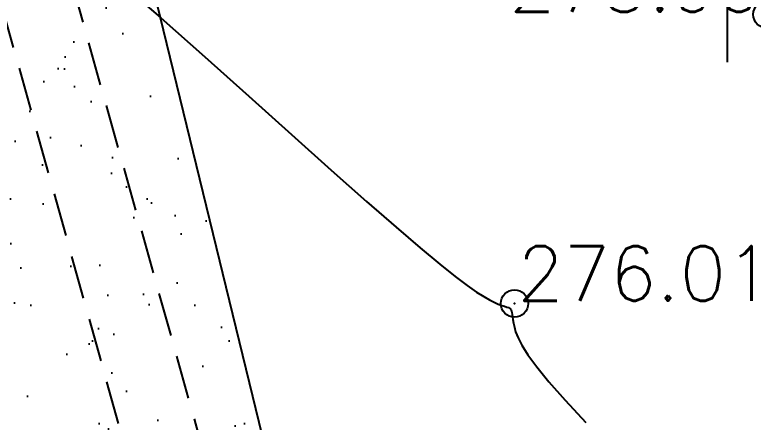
# Model space of a CAD drawing. Header units: millimetres. Extents: x 524954 to 526204, y 9523489 to 9524010.
# Drawn here: x 525586.96 to 525600.47, y 9523690.92 to 9523698.37 of the extents above; entities that cross this region are included whole.
import ezdxf
from ezdxf.enums import TextEntityAlignment as Align

# ---------------------------------------------------------------- set-up
doc = ezdxf.new("R2010")
doc.units = ezdxf.units.MM
doc.header["$PDMODE"] = 32
doc.header["$PDSIZE"] = 0.5
doc.linetypes.add('CACHE2', pattern=[4.7625, 3.175, -1.5875])
for name, color, linetype in [('Bati', 6, 'Continuous'), ('Caniveau', 5, 'CACHE2'), ('Carroyage', 7, 'Continuous'), ('CN_02_00', 4, 'Continuous'), ('TopoAlt', 3, 'Continuous'), ('TOPOJIS', 7, 'Continuous')]:
    doc.layers.add(name, color=color, linetype=linetype)
doc.styles.add('Simplex 1.0', font='Simplex.shx', dxfattribs={"width": 0.99, "height": 1})

# ---------------------------------------------------------------- blocks, each defined once
blk = doc.blocks.new('TCPOINT M')
at = {"color": 0}
blk.add_point((0, 0), dxfattribs=at)
at = {"layer": 'TopoAlt', "style": 'Simplex 1.0', "width": 0.99}
blk.add_attdef('ALT', (0.15, 0.15), '', height=1, dxfattribs=at)

msp = doc.modelspace()

# ---------------------------------------------------------------- hatches: boundary and pattern name
at = {"layer": 'Bati'}
h = msp.add_hatch(dxfattribs=at)
h.set_pattern_fill('ALEA', color=256, scale=0.25, style=0)
h.set_pattern_definition([(312, (0.25, 0), (2.9344428012, 0.62373507155), [0, -1.875]), (67, (-0.125, 0.2165), (-2.9776384537, -0.36560803074), [0, -3.125]), (153, (-0.125, 0.2165), (0.15700786934, -2.99588860306), [0, -2.5]), (180, (-0.125, -0.2165), (1.5, -2.59807621), [0, -2.5]), (74, (-1, 0), (-2.9108871775, -0.7257656872), [0, -2.5]), (286, (-1, 0), (2.9108871775, -0.7257656872), [0, -2.5]), (52, (0.5, -0.866), (-2.97080420516, 0.41751930205), [0, -3.125]), (300, (0.5, 0.866), (2.9999999988, -7e-10), [0, -2.5]), (175, (0.5, 0.866), (1.26785478534, -2.71892335976), [0, -2.5]), (114, (0.125, 0.6495), (-2.9835656849, 0.31358539035), [0, -1.25]), (248, (0.125, -0.6495), (1.8469844247, -2.3640322603), [0, -1.55])])
h.paths.add_polyline_path([(525583.961, 9523702.103), (525583.961, 9523702.103), (525580.707, 9523700.513), (525582.168, 9523678.167), (525594.447, 9523678.538), (525588.776, 9523701.795)])

# ---------------------------------------------------------------- linework, layer by layer
at = {"layer": 'Bati', "flags": 128}
msp.add_lwpolyline([(525583.961, 9523702.103), (525583.961, 9523702.103), (525580.707, 9523700.513), (525582.168, 9523678.167), (525594.447, 9523678.538), (525588.776, 9523701.795), (525588.776, 9523701.795)], close=True, dxfattribs=at)
at = {"layer": 'Caniveau', "ltscale": 0.25, "flags": 128}
for points in [[(525597.213, 9523658.632), (525596.049, 9523663.095), (525593.299, 9523673.207), (525592.831, 9523675.844), (525591.953, 9523679.778), (525585.746, 9523702.035)], [(525593.033, 9523681.042), (525587.154, 9523701.982)]]:
    msp.add_lwpolyline(points, dxfattribs=at)
at = {"layer": 'Carroyage'}
msp.add_line((525600, 9523697.5), (525600, 9523702.5), dxfattribs=at)
at = {"layer": 'CN_02_00', "elevation": 276, "flags": 128}
msp.add_lwpolyline([(525588.85, 9523698.991), (525589.626, 9523698.312), (525590.431, 9523697.598), (525591.238, 9523696.878), (525592.019, 9523696.179), (525592.746, 9523695.529), (525593.39, 9523694.957), (525593.932, 9523694.484), (525594.375, 9523694.105), (525594.732, 9523693.808), (525595.015, 9523693.582), (525595.236, 9523693.416), (525595.406, 9523693.297), (525595.538, 9523693.214), (525595.642, 9523693.155), (525595.73, 9523693.112), (525595.804, 9523693.079), (525595.866, 9523693.054), (525595.917, 9523693.037), (525595.957, 9523693.024), (525595.988, 9523693.013), (525596.011, 9523693.002), (525596.028, 9523692.989), (525596.04, 9523692.973), (525596.047, 9523692.951), (525596.053, 9523692.923), (525596.057, 9523692.888), (525596.062, 9523692.845), (525596.069, 9523692.793), (525596.081, 9523692.73), (525596.097, 9523692.656), (525596.121, 9523692.569), (525596.164, 9523692.461), (525596.235, 9523692.324), (525596.345, 9523692.15), (525596.507, 9523691.93), (525596.729, 9523691.656), (525597.025, 9523691.32), (525597.403, 9523690.914)], dxfattribs=at)

# ---------------------------------------------------------------- block references
at = {"layer": 'TOPOJIS'}
ref = msp.add_blockref('TCPOINT M', (525600.72, 9523698.376, 275.99), dxfattribs=at)
ref.add_attrib('ALT', '275.99', dxfattribs={"layer": 'TopoAlt', "height": 1, "style": 'Simplex 1.0', "width": 0.99}).set_placement((525600.67, 9523698.426, 275.99), align=Align.RIGHT)
ref = msp.add_blockref('TCPOINT M', (525596.101, 9523693.089, 276.01), dxfattribs=at)
ref.add_attrib('ALT', '276.01', (525596.151, 9523693.139, 276.01), dxfattribs={"layer": 'TopoAlt', "height": 1, "style": 'Simplex 1.0', "width": 0.99})

doc.saveas('drawing.dxf')
